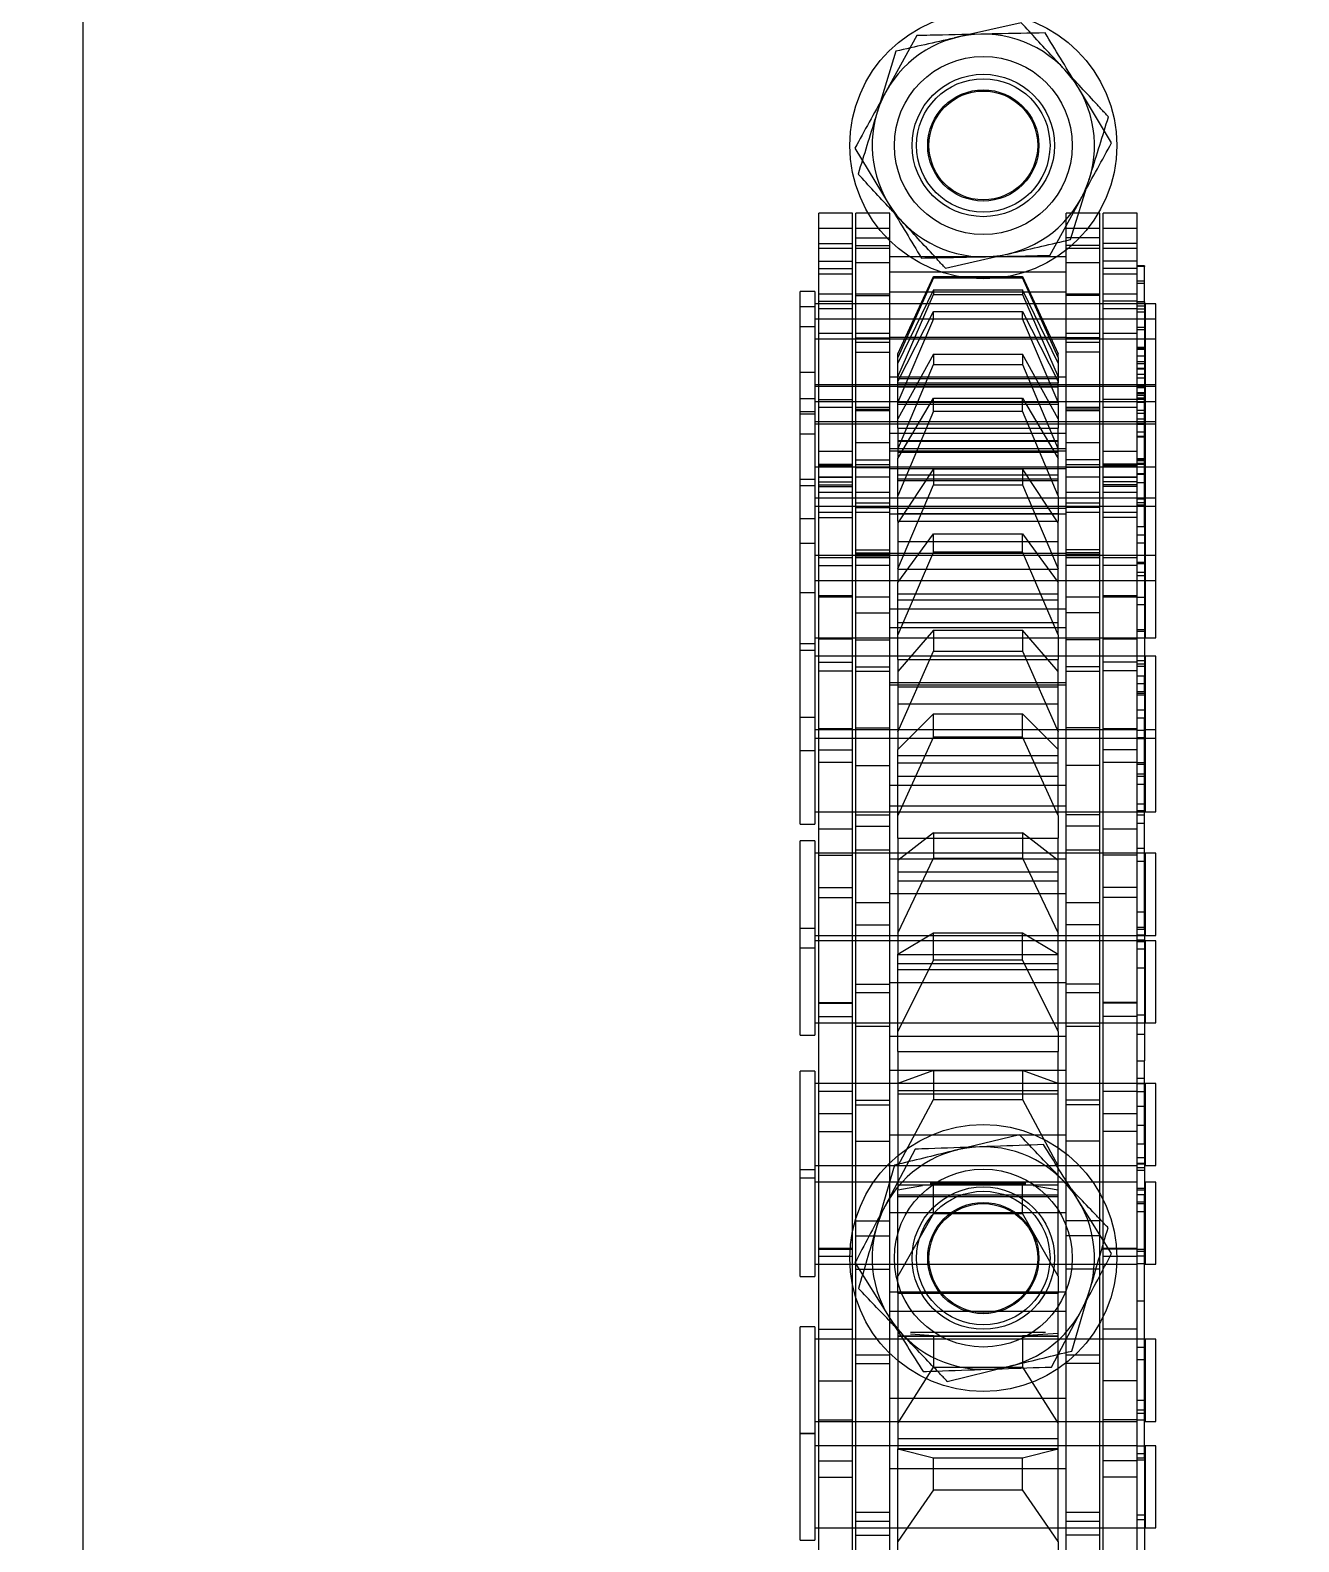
# Model space of a CAD drawing. Header units: metres. Extents: x 0 to 63075, y 0 to 44550.
# Drawn here: x 14106.9 to 14163.9, y 31268.5 to 31336.4 of the extents above; entities that cross this region are included whole.
import ezdxf

# ---------------------------------------------------------------- set-up
doc = ezdxf.new("R2010")
doc.units = ezdxf.units.M
doc.header["$LTSCALE"] = 75
doc.linetypes.add('HIDDEN2', pattern=[4.7625, 3.175, -1.5875])
for name, color, linetype in [('SDM', 7, 'Continuous'), ('SL1', 8, 'Continuous'), ('SL4', 4, 'Continuous'), ('ST1', 7, 'HIDDEN2')]:
    doc.layers.add(name, color=color, linetype=linetype)

# ---------------------------------------------------------------- blocks, each defined once
blk = doc.blocks.new('A$C52ce5e24')
at = {"layer": 'SL1'}
for radius, start, end in [(1221.5, 124.209852, 67.294357), (1158, 126.374154, 69.370009), (1150, 126.668292, 69.219881)]:
    blk.add_arc((6551.95, 10099.982), radius, start, end, dxfattribs=at)
blk = doc.blocks.new('A$Cb6dca9d5')
at = {"layer": 'SL4'}
for p, q in [((300.249, 4596.413), (298.858, 4593.884)), ((309.012, 4591.596), (307.517, 4594.065)), ((297.468, 4591.354), (298.963, 4588.885)), ((306.231, 4586.537), (307.622, 4589.066)), ((300.178, 4546.37), (298.824, 4543.82)), ((309.01, 4541.68), (307.479, 4544.127)), ((297.47, 4541.27), (299.001, 4538.823)), ((306.302, 4536.58), (307.656, 4539.13))]:
    blk.add_line(p, q, dxfattribs=at)
for centre, start, end in [((303.24, 4591.475), 91.20288, 151.20288), ((303.24, 4591.475), 31.20288, 91.20288), ((303.24, 4591.475), 331.20288, 31.20288), ((303.24, 4591.475), 151.20288, 211.20288), ((303.24, 4591.475), 211.20288, 271.20288), ((303.24, 4591.475), 271.20288, 331.20288), ((303.24, 4541.475), 92.03191, 152.03191), ((303.24, 4541.475), 32.03191, 92.03191), ((303.24, 4541.475), 152.03191, 212.03191), ((303.24, 4541.475), 332.03191, 32.03191), ((303.24, 4541.475), 272.03191, 332.03191), ((303.24, 4541.475), 212.03191, 272.03191)]:
    blk.add_arc(centre, 5, start, end, dxfattribs=at)
for points, knots in [([(303.135, 4596.474), (302.364, 4596.458), (301.387, 4596.437), (300.447, 4596.417), (300.249, 4596.413)], [0, 0, 0, 0, 0.788999, 1, 1, 1, 1]), ([(306.021, 4596.534), (305.29, 4596.519), (304.338, 4596.499), (303.361, 4596.479), (303.135, 4596.474)], [0, 0, 0, 0, 0.768151, 1, 1, 1, 1]), ([(307.517, 4594.065), (307.481, 4594.124), (306.976, 4594.958), (306.481, 4595.775), (306.021, 4596.534)], [0, 0, 0, 0, 0.070201, 1, 1, 1, 1]), ([(298.858, 4593.884), (298.825, 4593.824), (298.356, 4592.969), (297.896, 4592.132), (297.468, 4591.354)], [0, 0, 0, 0, 0.0702006, 1, 1, 1, 1]), ([(307.622, 4589.066), (307.655, 4589.126), (308.124, 4589.981), (308.584, 4590.818), (309.012, 4591.596)], [0, 0, 0, 0, 0.0702006, 1, 1, 1, 1]), ([(298.963, 4588.885), (298.999, 4588.826), (299.504, 4587.992), (299.999, 4587.175), (300.459, 4586.416)], [0, 0, 0, 0, 0.0702006, 1, 1, 1, 1]), ([(303.345, 4586.476), (303.571, 4586.481), (304.548, 4586.501), (305.5, 4586.521), (306.231, 4586.537)], [0, 0, 0, 0, 0.231849, 1, 1, 1, 1]), ([(300.459, 4586.416), (300.657, 4586.42), (301.597, 4586.439), (302.574, 4586.46), (303.345, 4586.476)], [0, 0, 0, 0, 0.2110008, 1, 1, 1, 1]), ([(303.063, 4546.472), (302.292, 4546.445), (301.315, 4546.41), (300.376, 4546.377), (300.178, 4546.37)], [0, 0, 0, 0, 0.788999, 1, 1, 1, 1]), ([(305.948, 4546.574), (305.217, 4546.548), (304.265, 4546.515), (303.289, 4546.48), (303.063, 4546.472)], [0, 0, 0, 0, 0.768151, 1, 1, 1, 1]), ([(307.479, 4544.127), (307.442, 4544.185), (306.925, 4545.011), (306.419, 4545.821), (305.948, 4546.574)], [0, 0, 0, 0, 0.070201, 1, 1, 1, 1]), ([(298.824, 4543.82), (298.792, 4543.759), (298.335, 4542.898), (297.887, 4542.055), (297.47, 4541.27)], [0, 0, 0, 0, 0.070201, 1, 1, 1, 1]), ([(307.656, 4539.13), (307.688, 4539.191), (308.145, 4540.052), (308.593, 4540.895), (309.01, 4541.68)], [0, 0, 0, 0, 0.070201, 1, 1, 1, 1]), ([(299.001, 4538.823), (299.038, 4538.765), (299.555, 4537.939), (300.061, 4537.129), (300.532, 4536.376)], [0, 0, 0, 0, 0.070201, 1, 1, 1, 1]), ([(300.532, 4536.376), (300.731, 4536.383), (301.67, 4536.416), (302.647, 4536.451), (303.417, 4536.478)], [0, 0, 0, 0, 0.211001, 1, 1, 1, 1]), ([(303.417, 4536.478), (303.644, 4536.486), (304.62, 4536.521), (305.571, 4536.555), (306.302, 4536.58)], [0, 0, 0, 0, 0.231849, 1, 1, 1, 1])]:
    blk.add_open_spline(points, degree=3, knots=knots, dxfattribs=at)
at = {"layer": 'ST1'}
for p, q in [((262.765, 4459.469), (262.765, 4669.713)), ((304.943, 4596.992), (302.128, 4596.35)), ((299.314, 4595.708), (298.462, 4592.95)), ((307.166, 4587.242), (308.018, 4590)), ((295.843, 4587.068), (295.843, 4588.428)), ((297.363, 4588.428), (295.843, 4588.428)), ((297.363, 4587.068), (297.363, 4588.428)), ((297.515, 4586.841), (297.515, 4588.428)), ((299.035, 4588.428), (297.515, 4588.428)), ((299.035, 4586.841), (299.035, 4588.428)), ((306.965, 4586.771), (306.965, 4588.428)), ((308.485, 4588.428), (306.965, 4588.428)), ((308.485, 4586.841), (308.485, 4588.428)), ((308.637, 4587.068), (308.637, 4588.428)), ((310.157, 4588.428), (308.637, 4588.428)), ((310.157, 4587.068), (310.157, 4588.428)), ((297.363, 4587.739), (295.843, 4587.739)), ((299.035, 4587.739), (297.515, 4587.739)), ((297.515, 4587.325), (299.035, 4587.325)), ((308.485, 4587.739), (306.965, 4587.739)), ((308.485, 4587.325), (306.965, 4587.325)), ((310.157, 4587.739), (308.637, 4587.739)), ((295.843, 4587.068), (297.363, 4587.068)), ((295.843, 4586.841), (295.843, 4587.068)), ((295.843, 4583.029), (295.843, 4586.841)), ((297.363, 4586.841), (295.843, 4586.841)), ((297.363, 4586.841), (297.363, 4587.068)), ((297.363, 4583.029), (297.363, 4586.841)), ((297.515, 4586.981), (299.035, 4586.981)), ((297.515, 4584.734), (297.515, 4586.841)), ((299.035, 4586.841), (297.515, 4586.841)), ((299.035, 4584.734), (299.035, 4586.841)), ((301.537, 4585.958), (304.352, 4586.6)), ((308.485, 4586.981), (306.965, 4586.981)), ((306.965, 4584.734), (306.965, 4586.841)), ((308.485, 4586.841), (306.965, 4586.841)), ((308.485, 4584.734), (308.485, 4586.841)), ((310.157, 4587.068), (308.637, 4587.068)), ((308.637, 4586.841), (308.637, 4587.068)), ((308.637, 4583.029), (308.637, 4586.841)), ((310.157, 4586.841), (308.637, 4586.841)), ((310.157, 4586.841), (310.157, 4587.068)), ((310.157, 4583.029), (310.157, 4586.841)), ((295.843, 4586.275), (297.363, 4586.275)), ((295.843, 4585.945), (297.363, 4585.945)), ((297.515, 4586.222), (299.035, 4586.222)), ((306.965, 4586.468), (299.035, 4586.468)), ((306.965, 4586.222), (308.485, 4586.222)), ((310.157, 4586.275), (308.637, 4586.275)), ((310.157, 4585.945), (308.637, 4585.945)), ((310.489, 4586.06), (310.157, 4586.06)), ((310.489, 4586.032), (310.157, 4586.032)), ((310.489, 4586.06), (310.489, 4586.032)), ((310.489, 4584.445), (310.489, 4586.032)), ((295.843, 4585.709), (297.363, 4585.709)), ((306.965, 4585.779), (299.035, 4585.779)), ((299.4, 4582.11), (301, 4585.581)), ((301, 4585.523), (299.4, 4581.941)), ((301, 4585.523), (301, 4585.581)), ((301, 4585.581), (305, 4585.581)), ((301, 4585.523), (305, 4585.523)), ((305, 4585.523), (305, 4585.581)), ((305, 4585.581), (306.6, 4582.11)), ((306.6, 4581.941), (305, 4585.523)), ((308.637, 4585.709), (310.157, 4585.709)), ((310.489, 4585.371), (310.157, 4585.371)), ((310.489, 4585.275), (310.157, 4585.275)), ((295, 4583.319), (295, 4584.906)), ((295.659, 4584.906), (295, 4584.906)), ((295.659, 4584.906), (295.659, 4583.319)), ((297.363, 4584.798), (295.843, 4584.798)), ((295.843, 4584.474), (297.363, 4584.474)), ((299.035, 4584.798), (297.515, 4584.798)), ((297.515, 4584.734), (299.035, 4584.734)), ((297.515, 4583.029), (297.515, 4584.734)), ((306.965, 4584.881), (299.035, 4584.881)), ((299.035, 4583.029), (299.035, 4584.734)), ((301, 4584.987), (299.4, 4581.69)), ((299.4, 4581.085), (301, 4584.777)), ((301, 4584.987), (305, 4584.987)), ((301, 4584.987), (301, 4584.777)), ((301, 4584.777), (305, 4584.777)), ((306.6, 4581.69), (305, 4584.987)), ((305, 4584.987), (305, 4584.777)), ((305, 4584.777), (306.6, 4581.085)), ((308.485, 4584.798), (306.965, 4584.798)), ((308.485, 4584.734), (306.965, 4584.734)), ((306.965, 4583.029), (306.965, 4584.734)), ((308.485, 4583.029), (308.485, 4584.734)), ((310.157, 4584.798), (308.637, 4584.798)), ((310.157, 4584.474), (308.637, 4584.474)), ((310.489, 4584.445), (310.157, 4584.445)), ((310.489, 4584.445), (310.489, 4580.661)), ((295.659, 4584.218), (295, 4584.218)), ((310.157, 4584.353), (295.659, 4584.353)), ((297.363, 4584.353), (295.843, 4584.353)), ((295.843, 4584.15), (297.363, 4584.15)), ((299.035, 4584.353), (297.515, 4584.353)), ((306.965, 4584.353), (299.035, 4584.353)), ((299.4, 4580.872), (301, 4584.011)), ((301, 4583.686), (301, 4584.011)), ((301, 4584.011), (305, 4584.011)), ((305, 4583.686), (305, 4584.011)), ((305, 4584.011), (306.6, 4580.872)), ((308.485, 4584.353), (306.965, 4584.353)), ((310.489, 4584.353), (308.637, 4584.353)), ((308.637, 4584.15), (310.157, 4584.15)), ((310.489, 4584.376), (310.157, 4584.376)), ((310.157, 4584.261), (310.489, 4584.261)), ((310.489, 4584.111), (310.157, 4584.111)), ((310.526, 4583.984), (310.157, 4583.984)), ((310.526, 4584.353), (310.526, 4582.766)), ((311, 4584.353), (310.526, 4584.353)), ((311, 4582.766), (311, 4584.353)), ((295, 4579.508), (295, 4583.319)), ((295.659, 4583.319), (295, 4583.319)), ((310.157, 4583.664), (295.659, 4583.664)), ((295.659, 4583.319), (295.659, 4579.508)), ((297.363, 4583.664), (295.843, 4583.664)), ((299.035, 4583.664), (297.515, 4583.664)), ((306.965, 4583.664), (299.035, 4583.664)), ((301, 4583.686), (299.4, 4579.934)), ((301, 4583.686), (305, 4583.686)), ((306.6, 4579.934), (305, 4583.686)), ((308.485, 4583.664), (306.965, 4583.664)), ((310.489, 4583.664), (308.637, 4583.664)), ((310.526, 4583.295), (310.157, 4583.295)), ((310.489, 4583.183), (310.157, 4583.183)), ((311, 4583.664), (310.526, 4583.664)), ((310.157, 4582.766), (295.659, 4582.766)), ((295.843, 4580.053), (295.843, 4583.029)), ((297.363, 4583.029), (295.843, 4583.029)), ((297.363, 4582.766), (295.843, 4582.766)), ((297.363, 4580.053), (297.363, 4583.029)), ((297.515, 4577.116), (297.515, 4583.029)), ((299.035, 4583.029), (297.515, 4583.029)), ((297.515, 4582.828), (299.035, 4582.828)), ((299.035, 4582.766), (297.515, 4582.766)), ((297.515, 4582.628), (299.035, 4582.628)), ((299.035, 4577.116), (299.035, 4583.029)), ((306.965, 4582.838), (299.035, 4582.838)), ((306.965, 4582.766), (299.035, 4582.766)), ((306.965, 4577.116), (306.965, 4583.029)), ((308.485, 4583.029), (306.965, 4583.029)), ((308.485, 4582.828), (306.965, 4582.828)), ((308.485, 4582.766), (306.965, 4582.766)), ((306.965, 4582.628), (308.485, 4582.628)), ((308.485, 4577.116), (308.485, 4583.029)), ((308.637, 4580.053), (308.637, 4583.029)), ((310.157, 4583.029), (308.637, 4583.029)), ((310.489, 4582.766), (308.637, 4582.766)), ((310.157, 4580.053), (310.157, 4583.029)), ((310.526, 4582.766), (310.526, 4580.69)), ((311, 4582.766), (310.526, 4582.766)), ((311, 4579.076), (311, 4582.766)), ((297.515, 4582.179), (299.035, 4582.179)), ((299.4, 4581.941), (299.4, 4582.11)), ((301, 4582.097), (299.4, 4579.19)), ((299.4, 4580.809), (299.4, 4581.941)), ((301, 4582.097), (305, 4582.097)), ((301, 4582.097), (301, 4581.625)), ((306.6, 4579.19), (305, 4582.097)), ((305, 4582.097), (305, 4581.625)), ((306.6, 4581.941), (306.6, 4582.11)), ((306.6, 4581.941), (306.6, 4580.809)), ((308.485, 4582.179), (306.965, 4582.179)), ((310.526, 4582.397), (310.157, 4582.397)), ((310.489, 4582.333), (310.157, 4582.333)), ((310.157, 4582.332), (310.489, 4582.332)), ((310.489, 4582.305), (310.157, 4582.305)), ((310.489, 4582.001), (310.157, 4582.001)), ((310.157, 4581.764), (310.489, 4581.764)), ((295.659, 4581.276), (295, 4581.276)), ((306.965, 4581.069), (299.035, 4581.069)), ((299.4, 4577.831), (301, 4581.625)), ((301, 4581.625), (305, 4581.625)), ((305, 4581.625), (306.6, 4577.831)), ((310.489, 4581.665), (310.157, 4581.665)), ((310.489, 4581.447), (310.157, 4581.447)), ((310.489, 4581.428), (310.157, 4581.428)), ((310.489, 4581.182), (310.157, 4581.182)), ((310.157, 4580.723), (295.659, 4580.723)), ((295.659, 4580.663), (310.157, 4580.663)), ((297.363, 4580.723), (295.843, 4580.723)), ((295.843, 4580.663), (297.363, 4580.663)), ((299.035, 4580.723), (297.515, 4580.723)), ((297.515, 4580.663), (299.035, 4580.663)), ((306.965, 4580.723), (299.035, 4580.723)), ((299.035, 4580.663), (306.965, 4580.663)), ((299.4, 4581.002), (306.6, 4581.002)), ((299.4, 4579.934), (299.4, 4580.872)), ((299.4, 4580.809), (306.6, 4580.809)), ((299.4, 4580.622), (306.6, 4580.622)), ((306.6, 4579.934), (306.6, 4580.872)), ((308.485, 4580.723), (306.965, 4580.723)), ((306.965, 4580.663), (308.485, 4580.663)), ((310.489, 4580.723), (308.637, 4580.723)), ((308.637, 4580.663), (310.489, 4580.663)), ((310.157, 4581.032), (310.526, 4581.032)), ((310.489, 4580.661), (310.157, 4580.661)), ((310.489, 4580.616), (310.157, 4580.616)), ((310.489, 4580.584), (310.157, 4580.584)), ((310.489, 4580.661), (310.489, 4580.253)), ((311, 4580.723), (310.526, 4580.723)), ((310.526, 4580.69), (310.526, 4579.076)), ((310.526, 4580.663), (311, 4580.663)), ((295, 4580.109), (295.659, 4580.109)), ((295.659, 4579.974), (310.157, 4579.974)), ((295.843, 4580.053), (297.363, 4580.053)), ((295.843, 4577.116), (295.843, 4580.053)), ((295.843, 4579.974), (297.363, 4579.974)), ((297.363, 4579.697), (295.843, 4579.697)), ((297.363, 4577.116), (297.363, 4580.053)), ((297.515, 4579.974), (299.035, 4579.974)), ((299.035, 4579.697), (297.515, 4579.697)), ((299.035, 4579.974), (306.965, 4579.974)), ((299.4, 4577.411), (301, 4580.117)), ((299.4, 4578.776), (299.4, 4579.934)), ((299.4, 4579.934), (306.6, 4579.934)), ((299.4, 4579.843), (306.6, 4579.843)), ((301, 4579.536), (301, 4580.117)), ((301, 4580.117), (305, 4580.117)), ((305, 4579.536), (305, 4580.117)), ((305, 4580.117), (306.6, 4577.411)), ((306.6, 4579.934), (306.6, 4578.776)), ((306.965, 4579.974), (308.485, 4579.974)), ((308.485, 4579.697), (306.965, 4579.697)), ((310.157, 4580.053), (308.637, 4580.053)), ((308.637, 4577.116), (308.637, 4580.053)), ((308.637, 4579.974), (310.489, 4579.974)), ((310.157, 4579.697), (308.637, 4579.697)), ((310.526, 4580.354), (310.157, 4580.354)), ((310.157, 4580.343), (310.526, 4580.343)), ((310.489, 4580.253), (310.157, 4580.253)), ((310.489, 4580.245), (310.157, 4580.245)), ((310.489, 4580.114), (310.157, 4580.114)), ((310.157, 4580.081), (310.489, 4580.081)), ((310.489, 4580.057), (310.157, 4580.057)), ((310.157, 4577.116), (310.157, 4580.053)), ((310.489, 4579.92), (310.157, 4579.92)), ((310.489, 4574.34), (310.489, 4580.253)), ((310.526, 4579.974), (311, 4579.974)), ((295, 4574.711), (295, 4579.508)), ((295.659, 4579.508), (295, 4579.508)), ((295, 4579.421), (295.659, 4579.421)), ((295.659, 4579.508), (295.659, 4574.711)), ((295.659, 4579.076), (310.157, 4579.076)), ((295.843, 4579.076), (297.363, 4579.076)), ((297.515, 4579.628), (299.035, 4579.628)), ((297.515, 4579.56), (299.035, 4579.56)), ((297.515, 4579.076), (299.035, 4579.076)), ((299.035, 4579.076), (306.965, 4579.076)), ((301, 4579.536), (299.4, 4575.736)), ((301, 4579.536), (305, 4579.536)), ((306.6, 4575.736), (305, 4579.536)), ((308.485, 4579.628), (306.965, 4579.628)), ((306.965, 4579.56), (308.485, 4579.56)), ((306.965, 4579.076), (308.485, 4579.076)), ((308.637, 4579.076), (310.489, 4579.076)), ((310.489, 4579.565), (310.157, 4579.565)), ((310.157, 4579.445), (310.526, 4579.445)), ((310.489, 4579.168), (310.157, 4579.168)), ((310.526, 4579.076), (310.526, 4578.954)), ((310.526, 4579.076), (311, 4579.076)), ((311, 4578.954), (311, 4579.076)), ((295, 4578.522), (295.659, 4578.522)), ((310.157, 4578.954), (295.659, 4578.954)), ((297.363, 4578.954), (295.843, 4578.954)), ((299.035, 4578.954), (297.515, 4578.954)), ((306.965, 4578.954), (299.035, 4578.954)), ((299.035, 4578.548), (306.965, 4578.548)), ((299.4, 4578.776), (306.6, 4578.776)), ((299.4, 4578.776), (299.4, 4577.411)), ((306.6, 4577.411), (306.6, 4578.776)), ((308.485, 4578.954), (306.965, 4578.954)), ((310.489, 4578.954), (308.637, 4578.954)), ((310.489, 4578.984), (310.157, 4578.984)), ((310.489, 4578.931), (310.157, 4578.931)), ((310.526, 4578.585), (310.157, 4578.585)), ((310.489, 4578.392), (310.157, 4578.392)), ((310.489, 4578.365), (310.157, 4578.365)), ((310.489, 4578.364), (310.157, 4578.364)), ((310.526, 4578.954), (310.526, 4576.25)), ((311, 4578.954), (310.526, 4578.954)), ((311, 4575.264), (311, 4578.954)), ((297.363, 4577.719), (295.843, 4577.719)), ((299.035, 4578.105), (297.515, 4578.105)), ((299.035, 4577.859), (306.965, 4577.859)), ((306.965, 4577.737), (299.035, 4577.737)), ((299.4, 4578.22), (306.6, 4578.22)), ((299.4, 4578.183), (306.6, 4578.183)), ((299.4, 4577.687), (306.6, 4577.687)), ((308.485, 4578.105), (306.965, 4578.105)), ((310.157, 4577.719), (308.637, 4577.719)), ((295.659, 4577.033), (310.157, 4577.033)), ((295.843, 4577.154), (297.363, 4577.154)), ((295.843, 4569.291), (295.843, 4577.116)), ((297.363, 4577.116), (295.843, 4577.116)), ((295.843, 4577.096), (297.363, 4577.096)), ((295.843, 4577.077), (297.363, 4577.077)), ((295.843, 4577.033), (297.363, 4577.033)), ((297.363, 4569.291), (297.363, 4577.116)), ((297.515, 4577.346), (299.035, 4577.346)), ((297.515, 4573.175), (297.515, 4577.116)), ((299.035, 4577.116), (297.515, 4577.116)), ((297.515, 4577.033), (299.035, 4577.033)), ((297.515, 4577.002), (299.035, 4577.002)), ((299.035, 4573.175), (299.035, 4577.116)), ((299.035, 4577.033), (306.965, 4577.033)), ((299.4, 4575.736), (299.4, 4577.411)), ((306.6, 4575.736), (306.6, 4577.411)), ((308.485, 4577.346), (306.965, 4577.346)), ((306.965, 4573.175), (306.965, 4577.116)), ((308.485, 4577.116), (306.965, 4577.116)), ((306.965, 4577.033), (308.485, 4577.033)), ((308.485, 4577.002), (306.965, 4577.002)), ((308.485, 4573.175), (308.485, 4577.116)), ((310.157, 4577.154), (308.637, 4577.154)), ((308.637, 4569.291), (308.637, 4577.116)), ((310.157, 4577.116), (308.637, 4577.116)), ((310.157, 4577.096), (308.637, 4577.096)), ((308.637, 4577.077), (310.157, 4577.077)), ((308.637, 4577.033), (310.489, 4577.033)), ((310.157, 4577.402), (310.526, 4577.402)), ((310.489, 4577.397), (310.157, 4577.397)), ((310.157, 4577.369), (310.489, 4577.369)), ((310.489, 4577.329), (310.157, 4577.329)), ((310.489, 4577.307), (310.157, 4577.307)), ((310.489, 4577.186), (310.157, 4577.186)), ((310.489, 4577.139), (310.157, 4577.139)), ((310.157, 4569.291), (310.157, 4577.116)), ((310.526, 4577.033), (311, 4577.033)), ((295, 4576.479), (295.659, 4576.479)), ((295.843, 4576.588), (297.363, 4576.588)), ((297.363, 4576.547), (295.843, 4576.547)), ((295.843, 4576.36), (297.363, 4576.36)), ((297.515, 4576.588), (299.035, 4576.588)), ((299.035, 4576.961), (306.965, 4576.961)), ((301, 4576.944), (299.4, 4574.521)), ((299.4, 4576.673), (306.6, 4576.673)), ((299.4, 4576.494), (306.6, 4576.494)), ((299.4, 4576.414), (306.6, 4576.414)), ((301, 4576.944), (305, 4576.944)), ((301, 4576.944), (301, 4576.226)), ((306.6, 4574.521), (305, 4576.944)), ((305, 4576.944), (305, 4576.226)), ((306.965, 4576.588), (308.485, 4576.588)), ((308.637, 4576.588), (310.157, 4576.588)), ((310.157, 4576.547), (308.637, 4576.547)), ((310.157, 4576.36), (308.637, 4576.36)), ((310.489, 4576.723), (310.157, 4576.723)), ((310.489, 4576.694), (310.157, 4576.694)), ((310.489, 4576.319), (310.157, 4576.319)), ((295.659, 4576.176), (295, 4576.176)), ((310.157, 4575.622), (295.659, 4575.622)), ((295.843, 4576.223), (297.363, 4576.223)), ((295.843, 4576.148), (297.363, 4576.148)), ((295.843, 4575.899), (297.363, 4575.899)), ((297.363, 4575.622), (295.843, 4575.622)), ((297.515, 4575.899), (299.035, 4575.899)), ((299.035, 4575.622), (297.515, 4575.622)), ((306.965, 4575.622), (299.035, 4575.622)), ((299.4, 4572.452), (301, 4576.226)), ((299.4, 4574.586), (299.4, 4575.736)), ((301, 4576.226), (305, 4576.226)), ((305, 4576.226), (306.6, 4572.452)), ((306.6, 4575.736), (306.6, 4574.586)), ((306.965, 4575.899), (308.485, 4575.899)), ((308.485, 4575.622), (306.965, 4575.622)), ((310.157, 4576.223), (308.637, 4576.223)), ((310.157, 4576.148), (308.637, 4576.148)), ((308.637, 4575.899), (310.157, 4575.899)), ((310.489, 4575.622), (308.637, 4575.622)), ((310.157, 4575.633), (310.526, 4575.633)), ((310.526, 4576.25), (310.526, 4575.264)), ((311, 4575.622), (310.526, 4575.622)), ((295.659, 4575.264), (310.157, 4575.264)), ((295.843, 4575.264), (297.363, 4575.264)), ((295.843, 4575.001), (297.363, 4575.001)), ((299.035, 4575.403), (297.515, 4575.403)), ((297.515, 4575.264), (299.035, 4575.264)), ((297.515, 4575.202), (299.035, 4575.202)), ((297.515, 4575.001), (299.035, 4575.001)), ((299.035, 4575.264), (306.965, 4575.264)), ((306.965, 4575.156), (299.035, 4575.156)), ((299.4, 4574.943), (306.6, 4574.943)), ((308.485, 4575.403), (306.965, 4575.403)), ((306.965, 4575.264), (308.485, 4575.264)), ((308.485, 4575.202), (306.965, 4575.202)), ((306.965, 4575.001), (308.485, 4575.001)), ((308.637, 4575.264), (310.489, 4575.264)), ((308.637, 4575.001), (310.157, 4575.001)), ((310.489, 4575.573), (310.157, 4575.573)), ((310.489, 4575.422), (310.157, 4575.422)), ((310.157, 4575.326), (310.489, 4575.326)), ((310.526, 4575.253), (310.157, 4575.253)), ((310.526, 4575.264), (310.526, 4573.041)), ((310.526, 4575.264), (311, 4575.264)), ((311, 4573.041), (311, 4575.264)), ((295, 4573.595), (295, 4574.711)), ((295, 4574.711), (295.659, 4574.711)), ((295.659, 4574.711), (295.659, 4573.595)), ((295.843, 4574.753), (297.363, 4574.753)), ((299.035, 4574.918), (306.965, 4574.918)), ((299.4, 4574.586), (306.6, 4574.586)), ((299.4, 4574.586), (299.4, 4571.838)), ((306.6, 4571.838), (306.6, 4574.586)), ((310.157, 4574.753), (308.637, 4574.753)), ((310.489, 4574.34), (310.157, 4574.34)), ((310.489, 4574.34), (310.489, 4567.644)), ((295, 4568.798), (295, 4573.595)), ((295.659, 4573.595), (295, 4573.595)), ((295.659, 4573.595), (295.659, 4568.798)), ((299.4, 4571.838), (301, 4574.025)), ((299.4, 4573.681), (306.6, 4573.681)), ((301, 4573.206), (301, 4574.025)), ((301, 4574.025), (305, 4574.025)), ((305, 4573.206), (305, 4574.025)), ((305, 4574.025), (306.6, 4571.838)), ((310.489, 4573.966), (310.157, 4573.966)), ((310.489, 4573.607), (310.157, 4573.607)), ((310.157, 4573.041), (295.659, 4573.041)), ((297.363, 4573.041), (295.843, 4573.041)), ((295.843, 4572.958), (297.363, 4572.958)), ((297.515, 4573.296), (299.035, 4573.296)), ((297.515, 4573.175), (299.035, 4573.175)), ((297.515, 4569.263), (297.515, 4573.175)), ((299.035, 4573.096), (297.515, 4573.096)), ((299.035, 4573.041), (297.515, 4573.041)), ((297.515, 4573.027), (299.035, 4573.027)), ((297.515, 4572.958), (299.035, 4572.958)), ((299.035, 4569.263), (299.035, 4573.175)), ((299.035, 4573.149), (306.965, 4573.149)), ((306.965, 4573.041), (299.035, 4573.041)), ((301, 4573.206), (299.4, 4569.479)), ((301, 4573.206), (305, 4573.206)), ((306.6, 4569.479), (305, 4573.206)), ((308.485, 4573.296), (306.965, 4573.296)), ((308.485, 4573.175), (306.965, 4573.175)), ((306.965, 4569.263), (306.965, 4573.175)), ((308.485, 4573.096), (306.965, 4573.096)), ((308.485, 4573.041), (306.965, 4573.041)), ((308.485, 4573.027), (306.965, 4573.027)), ((306.965, 4572.958), (308.485, 4572.958)), ((308.485, 4569.263), (308.485, 4573.175)), ((310.489, 4573.041), (308.637, 4573.041)), ((308.637, 4572.958), (310.157, 4572.958)), ((310.526, 4573.041), (310.526, 4570.337)), ((311, 4573.041), (310.526, 4573.041)), ((311, 4569.351), (311, 4573.041)), ((295.843, 4572.6), (297.363, 4572.6)), ((299.035, 4572.602), (297.515, 4572.602)), ((299.4, 4572.436), (306.6, 4572.436)), ((308.485, 4572.602), (306.965, 4572.602)), ((310.157, 4572.6), (308.637, 4572.6)), ((310.489, 4572.733), (310.157, 4572.733)), ((310.526, 4572.672), (310.157, 4572.672)), ((310.157, 4572.301), (310.526, 4572.301)), ((295.659, 4571.932), (310.157, 4571.932)), ((295.843, 4571.932), (297.363, 4571.932)), ((297.515, 4571.932), (299.035, 4571.932)), ((299.035, 4571.932), (306.965, 4571.932)), ((299.4, 4569.479), (299.4, 4571.838)), ((306.6, 4569.479), (306.6, 4571.838)), ((306.965, 4571.932), (308.485, 4571.932)), ((308.637, 4571.932), (310.489, 4571.932)), ((310.489, 4572.139), (310.157, 4572.139)), ((310.526, 4571.932), (311, 4571.932)), ((295, 4571.379), (295.659, 4571.379)), ((297.363, 4571.229), (295.843, 4571.229)), ((295.843, 4571.209), (297.363, 4571.209)), ((295.843, 4571.189), (297.363, 4571.189)), ((297.515, 4571.189), (299.035, 4571.189)), ((299.4, 4571.325), (306.6, 4571.325)), ((299.4, 4571.063), (306.6, 4571.063)), ((306.965, 4571.189), (308.485, 4571.189)), ((310.157, 4571.229), (308.637, 4571.229)), ((310.157, 4571.209), (308.637, 4571.209)), ((308.637, 4571.189), (310.157, 4571.189)), ((310.489, 4571.167), (310.157, 4571.167)), ((297.515, 4570.477), (299.035, 4570.477)), ((306.965, 4570.642), (299.035, 4570.642)), ((308.485, 4570.477), (306.965, 4570.477)), ((310.489, 4570.831), (310.157, 4570.831)), ((310.526, 4570.337), (310.526, 4569.351)), ((299.035, 4569.817), (306.965, 4569.817)), ((299.4, 4570.037), (306.6, 4570.037)), ((301, 4569.694), (299.4, 4567.833)), ((301, 4569.694), (305, 4569.694)), ((301, 4569.694), (301, 4568.753)), ((306.6, 4567.833), (305, 4569.694)), ((305, 4569.694), (305, 4568.753)), ((310.157, 4569.72), (310.526, 4569.72)), ((310.489, 4569.628), (310.157, 4569.628)), ((295.659, 4569.081), (295, 4569.081)), ((295.659, 4569.351), (310.157, 4569.351)), ((295.843, 4569.351), (297.363, 4569.351)), ((295.843, 4564.322), (295.843, 4569.291)), ((297.363, 4569.291), (295.843, 4569.291)), ((297.363, 4564.322), (297.363, 4569.291)), ((297.515, 4569.351), (299.035, 4569.351)), ((297.515, 4569.263), (299.035, 4569.263)), ((297.515, 4559.806), (297.515, 4569.263)), ((299.035, 4569.351), (306.965, 4569.351)), ((299.035, 4559.806), (299.035, 4569.263)), ((299.4, 4568.376), (299.4, 4569.479)), ((306.6, 4569.479), (306.6, 4568.376)), ((306.965, 4569.351), (308.485, 4569.351)), ((308.485, 4569.263), (306.965, 4569.263)), ((306.965, 4559.806), (306.965, 4569.263)), ((308.485, 4559.806), (308.485, 4569.263)), ((308.637, 4569.351), (310.489, 4569.351)), ((308.637, 4564.322), (308.637, 4569.291)), ((310.157, 4569.291), (308.637, 4569.291)), ((310.157, 4564.322), (310.157, 4569.291)), ((310.526, 4569.351), (311, 4569.351)), ((295, 4565.77), (295, 4568.798)), ((295, 4568.798), (295.659, 4568.798)), ((295.659, 4568.798), (295.659, 4565.77)), ((310.157, 4568.527), (295.659, 4568.527)), ((297.363, 4568.527), (295.843, 4568.527)), ((295.843, 4568.253), (297.363, 4568.253)), ((299.035, 4568.527), (297.515, 4568.527)), ((306.965, 4568.527), (299.035, 4568.527)), ((299.4, 4565.12), (301, 4568.753)), ((299.4, 4568.376), (306.6, 4568.376)), ((299.4, 4568.376), (299.4, 4564.333)), ((301, 4568.753), (305, 4568.753)), ((305, 4568.753), (306.6, 4565.12)), ((306.6, 4564.333), (306.6, 4568.376)), ((308.485, 4568.527), (306.965, 4568.527)), ((310.489, 4568.527), (308.637, 4568.527)), ((310.157, 4568.253), (308.637, 4568.253)), ((310.489, 4568.321), (310.157, 4568.321)), ((310.526, 4568.158), (310.157, 4568.158)), ((310.526, 4568.527), (310.526, 4567.713)), ((311, 4568.527), (310.526, 4568.527)), ((311, 4565.216), (311, 4568.527)), ((295.843, 4567.86), (297.363, 4567.86)), ((297.515, 4568.046), (299.035, 4568.046)), ((297.515, 4567.857), (299.035, 4567.857)), ((308.485, 4568.046), (306.965, 4568.046)), ((306.965, 4567.857), (308.485, 4567.857)), ((310.157, 4567.86), (308.637, 4567.86)), ((310.489, 4568.053), (310.157, 4568.053)), ((310.157, 4567.644), (310.489, 4567.644)), ((310.489, 4566.923), (310.489, 4567.644)), ((310.526, 4567.713), (310.526, 4565.216)), ((306.965, 4567.331), (299.035, 4567.331)), ((299.035, 4567.236), (306.965, 4567.236)), ((299.4, 4567.149), (306.6, 4567.149)), ((310.489, 4567.288), (310.157, 4567.288)), ((310.489, 4566.923), (310.157, 4566.923)), ((310.489, 4566.853), (310.157, 4566.853)), ((310.489, 4566.923), (310.489, 4565.733)), ((299.4, 4566.378), (306.6, 4566.378)), ((310.489, 4566.766), (310.157, 4566.766)), ((310.489, 4566.102), (310.157, 4566.102)), ((295, 4560.973), (295, 4565.77)), ((295.659, 4565.77), (295, 4565.77)), ((295.659, 4565.77), (295.659, 4560.973)), ((299.4, 4564.333), (301, 4565.929)), ((301, 4564.899), (301, 4565.929)), ((301, 4565.929), (305, 4565.929)), ((305, 4564.899), (305, 4565.929)), ((305, 4565.929), (306.6, 4564.333)), ((310.489, 4565.733), (310.157, 4565.733)), ((310.489, 4556.248), (310.489, 4565.733)), ((310.157, 4565.216), (295.659, 4565.216)), ((295.659, 4564.837), (310.157, 4564.837)), ((295.843, 4565.276), (297.363, 4565.276)), ((297.363, 4565.216), (295.843, 4565.216)), ((295.843, 4564.837), (297.363, 4564.837)), ((297.515, 4565.304), (299.035, 4565.304)), ((299.035, 4565.216), (297.515, 4565.216)), ((297.515, 4564.837), (299.035, 4564.837)), ((306.965, 4565.216), (299.035, 4565.216)), ((299.035, 4564.837), (306.965, 4564.837)), ((301, 4564.899), (299.4, 4561.366)), ((301, 4564.899), (305, 4564.899)), ((306.6, 4561.366), (305, 4564.899)), ((308.485, 4565.304), (306.965, 4565.304)), ((308.485, 4565.216), (306.965, 4565.216)), ((306.965, 4564.837), (308.485, 4564.837)), ((308.637, 4565.276), (310.157, 4565.276)), ((310.157, 4565.216), (308.637, 4565.216)), ((308.637, 4564.837), (310.489, 4564.837)), ((310.157, 4565.206), (310.526, 4565.206)), ((310.489, 4565.179), (310.157, 4565.179)), ((310.526, 4564.847), (310.157, 4564.847)), ((310.489, 4564.84), (310.157, 4564.84)), ((310.489, 4564.803), (310.157, 4564.803)), ((310.526, 4565.216), (310.526, 4561.993)), ((311, 4565.216), (310.526, 4565.216)), ((310.526, 4564.837), (311, 4564.837)), ((311, 4561.526), (311, 4565.216)), ((295, 4564.284), (295.659, 4564.284)), ((295.843, 4564.322), (297.363, 4564.322)), ((295.843, 4559.579), (295.843, 4564.322)), ((295.843, 4564.312), (297.363, 4564.312)), ((297.363, 4559.579), (297.363, 4564.322)), ((299.4, 4561.366), (299.4, 4564.333)), ((306.6, 4561.366), (306.6, 4564.333)), ((310.157, 4564.322), (308.637, 4564.322)), ((308.637, 4559.579), (308.637, 4564.322)), ((310.157, 4564.312), (308.637, 4564.312)), ((310.157, 4559.579), (310.157, 4564.322)), ((297.363, 4563.74), (295.843, 4563.74)), ((297.515, 4563.615), (299.035, 4563.615)), ((299.4, 4564.06), (306.6, 4564.06)), ((299.4, 4563.725), (306.6, 4563.725)), ((308.485, 4563.615), (306.965, 4563.615)), ((310.157, 4563.74), (308.637, 4563.74)), ((310.489, 4563.736), (310.157, 4563.736)), ((310.489, 4563.653), (310.157, 4563.653)), ((299.035, 4562.722), (306.965, 4562.722)), ((299.4, 4563.129), (306.6, 4563.129)), ((310.489, 4563.216), (310.157, 4563.216)), ((310.157, 4563.13), (310.489, 4563.13)), ((310.489, 4562.75), (310.157, 4562.75)), ((295.659, 4561.526), (310.157, 4561.526)), ((295.843, 4561.526), (297.363, 4561.526)), ((297.515, 4561.526), (299.035, 4561.526)), ((297.515, 4561.392), (299.035, 4561.392)), ((306.965, 4561.78), (299.035, 4561.78)), ((299.035, 4561.526), (306.965, 4561.526)), ((299.4, 4560.345), (299.4, 4561.366)), ((306.6, 4561.366), (306.6, 4560.345)), ((306.965, 4561.526), (308.485, 4561.526)), ((308.485, 4561.392), (306.965, 4561.392)), ((308.637, 4561.526), (310.489, 4561.526)), ((310.157, 4561.895), (310.526, 4561.895)), ((310.489, 4561.573), (310.157, 4561.573)), ((310.489, 4561.372), (310.157, 4561.372)), ((310.526, 4561.993), (310.526, 4561.526)), ((310.526, 4561.526), (311, 4561.526)), ((295, 4560.973), (295.659, 4560.973)), ((295.843, 4560.762), (297.363, 4560.762)), ((297.515, 4560.888), (299.035, 4560.888)), ((308.485, 4560.888), (306.965, 4560.888)), ((308.637, 4560.762), (310.157, 4560.762)), ((310.489, 4561.009), (310.157, 4561.009)), ((295, 4556.284), (295, 4560.219)), ((295.659, 4560.219), (295, 4560.219)), ((295.659, 4560.219), (295.659, 4556.284)), ((301, 4560.582), (299.4, 4559.342)), ((299.4, 4560.345), (306.6, 4560.345)), ((299.4, 4560.345), (299.4, 4555.137)), ((301, 4560.582), (305, 4560.582)), ((301, 4560.582), (301, 4559.446)), ((306.6, 4559.342), (305, 4560.582)), ((305, 4560.582), (305, 4559.446)), ((306.6, 4555.137), (306.6, 4560.345)), ((310.157, 4559.665), (295.659, 4559.665)), ((297.363, 4559.665), (295.843, 4559.665)), ((295.843, 4559.579), (297.363, 4559.579)), ((295.843, 4548.965), (295.843, 4559.579)), ((297.363, 4548.965), (297.363, 4559.579)), ((297.515, 4553.778), (297.515, 4559.806)), ((299.035, 4559.806), (297.515, 4559.806)), ((299.035, 4559.665), (297.515, 4559.665)), ((299.035, 4553.778), (299.035, 4559.806)), ((306.965, 4559.665), (299.035, 4559.665)), ((299.035, 4559.411), (306.965, 4559.411)), ((299.4, 4556.072), (301, 4559.446)), ((301, 4559.446), (305, 4559.446)), ((305, 4559.446), (306.6, 4556.072)), ((306.965, 4553.778), (306.965, 4559.806)), ((308.485, 4559.806), (306.965, 4559.806)), ((308.485, 4559.665), (306.965, 4559.665)), ((308.485, 4553.778), (308.485, 4559.806)), ((310.489, 4559.665), (308.637, 4559.665)), ((310.157, 4559.579), (308.637, 4559.579)), ((308.637, 4548.965), (308.637, 4559.579)), ((310.489, 4559.881), (310.157, 4559.881)), ((310.157, 4548.965), (310.157, 4559.579)), ((310.526, 4559.665), (310.526, 4559.323)), ((311, 4559.665), (310.526, 4559.665)), ((310.526, 4559.323), (310.526, 4555.975)), ((311, 4555.975), (311, 4559.665)), ((299.4, 4558.836), (306.6, 4558.836)), ((310.526, 4559.296), (310.157, 4559.296)), ((295.843, 4558.134), (297.363, 4558.134)), ((299.4, 4558.435), (306.6, 4558.435)), ((310.157, 4558.134), (308.637, 4558.134)), ((295.843, 4557.677), (297.363, 4557.677)), ((297.515, 4557.451), (299.035, 4557.451)), ((306.965, 4557.846), (299.035, 4557.846)), ((306.965, 4557.451), (308.485, 4557.451)), ((310.157, 4557.677), (308.637, 4557.677)), ((310.489, 4557.015), (310.157, 4557.015)), ((295, 4551.487), (295, 4556.284)), ((295.659, 4556.284), (295, 4556.284)), ((295.659, 4556.284), (295.659, 4551.487)), ((295.659, 4555.975), (310.157, 4555.975)), ((295.843, 4555.975), (297.363, 4555.975)), ((297.515, 4556.457), (299.035, 4556.457)), ((297.515, 4555.975), (299.035, 4555.975)), ((299.035, 4555.975), (306.965, 4555.975)), ((299.4, 4555.137), (301, 4556.092)), ((301, 4554.883), (301, 4556.092)), ((301, 4556.092), (305, 4556.092)), ((305, 4554.883), (305, 4556.092)), ((305, 4556.092), (306.6, 4555.137)), ((308.485, 4556.457), (306.965, 4556.457)), ((306.965, 4555.975), (308.485, 4555.975)), ((308.637, 4555.975), (310.489, 4555.975)), ((310.157, 4556.344), (310.526, 4556.344)), ((310.489, 4556.248), (310.157, 4556.248)), ((310.489, 4555.988), (310.157, 4555.988)), ((310.489, 4556.248), (310.489, 4550.334)), ((310.526, 4555.975), (311, 4555.975)), ((295, 4555.422), (295.659, 4555.422)), ((310.157, 4555.731), (295.659, 4555.731)), ((297.363, 4555.731), (295.843, 4555.731)), ((299.035, 4555.731), (297.515, 4555.731)), ((306.965, 4555.731), (299.035, 4555.731)), ((308.485, 4555.731), (306.965, 4555.731)), ((310.489, 4555.731), (308.637, 4555.731)), ((310.489, 4555.76), (310.157, 4555.76)), ((310.489, 4555.683), (310.157, 4555.683)), ((310.526, 4555.362), (310.157, 4555.362)), ((310.526, 4555.731), (310.526, 4552.508)), ((311, 4555.731), (310.526, 4555.731)), ((311, 4552.041), (311, 4555.731)), ((299.4, 4551.656), (299.4, 4555.137)), ((299.4, 4555.113), (306.6, 4555.113)), ((301, 4554.883), (299.4, 4551.656)), ((299.4, 4554.715), (306.6, 4554.715)), ((301, 4554.883), (305, 4554.883)), ((306.6, 4551.656), (305, 4554.883)), ((306.6, 4551.656), (306.6, 4555.137)), ((299.4, 4554.439), (306.6, 4554.439)), ((310.489, 4554.506), (310.157, 4554.506)), ((297.515, 4553.778), (299.035, 4553.778)), ((297.515, 4548.358), (297.515, 4553.778)), ((299.035, 4553.397), (297.515, 4553.397)), ((299.035, 4553.86), (306.965, 4553.86)), ((299.035, 4548.358), (299.035, 4553.778)), ((308.485, 4553.778), (306.965, 4553.778)), ((306.965, 4548.358), (306.965, 4553.778)), ((308.485, 4553.397), (306.965, 4553.397)), ((308.485, 4548.358), (308.485, 4553.778)), ((295.843, 4552.962), (297.363, 4552.962)), ((295.843, 4552.934), (297.363, 4552.934)), ((310.157, 4552.962), (308.637, 4552.962)), ((310.157, 4552.934), (308.637, 4552.934)), ((295.659, 4552.041), (310.157, 4552.041)), ((295.843, 4552.335), (297.363, 4552.335)), ((295.843, 4552.041), (297.363, 4552.041)), ((297.515, 4552.041), (299.035, 4552.041)), ((297.515, 4551.9), (299.035, 4551.9)), ((299.035, 4552.041), (306.965, 4552.041)), ((306.965, 4552.041), (308.485, 4552.041)), ((306.965, 4551.9), (308.485, 4551.9)), ((310.157, 4552.335), (308.637, 4552.335)), ((308.637, 4552.041), (310.489, 4552.041)), ((310.157, 4552.41), (310.526, 4552.41)), ((310.526, 4552.508), (310.526, 4552.041)), ((310.526, 4552.041), (311, 4552.041)), ((295, 4551.487), (295.659, 4551.487)), ((306.965, 4551.437), (299.035, 4551.437)), ((299.4, 4550.751), (299.4, 4551.656)), ((306.6, 4551.656), (306.6, 4550.751)), ((310.489, 4551.524), (310.157, 4551.524)), ((299.4, 4550.751), (306.6, 4550.751)), ((299.4, 4550.751), (299.4, 4544.545)), ((306.6, 4544.545), (306.6, 4550.751)), ((295, 4545.443), (295, 4549.875)), ((295.659, 4549.875), (295, 4549.875)), ((295.659, 4549.875), (295.659, 4545.443)), ((299.035, 4549.926), (306.965, 4549.926)), ((301, 4549.898), (299.4, 4549.32)), ((301, 4549.898), (305, 4549.898)), ((301, 4549.898), (301, 4548.606)), ((306.6, 4549.32), (305, 4549.898)), ((305, 4549.898), (305, 4548.606)), ((310.157, 4550.334), (310.489, 4550.334)), ((310.489, 4546.59), (310.489, 4550.334)), ((310.157, 4549.322), (295.659, 4549.322)), ((297.363, 4549.322), (295.843, 4549.322)), ((299.035, 4549.322), (297.515, 4549.322)), ((306.965, 4549.322), (299.035, 4549.322)), ((308.485, 4549.322), (306.965, 4549.322)), ((310.489, 4549.322), (308.637, 4549.322)), ((310.489, 4549.538), (310.157, 4549.538)), ((310.489, 4549.309), (310.157, 4549.309)), ((310.526, 4549.322), (310.526, 4548.979)), ((311, 4549.322), (310.526, 4549.322)), ((311, 4545.632), (311, 4549.322)), ((295.843, 4541.882), (295.843, 4548.965)), ((297.363, 4548.965), (295.843, 4548.965)), ((297.363, 4541.882), (297.363, 4548.965)), ((297.515, 4548.573), (299.035, 4548.573)), ((299.4, 4549.009), (306.6, 4549.009)), ((299.4, 4548.861), (306.6, 4548.861)), ((299.4, 4545.598), (301, 4548.606)), ((301, 4548.606), (305, 4548.606)), ((305, 4548.606), (306.6, 4545.598)), ((308.485, 4548.573), (306.965, 4548.573)), ((308.637, 4541.882), (308.637, 4548.965)), ((310.157, 4548.965), (308.637, 4548.965)), ((310.157, 4541.882), (310.157, 4548.965)), ((310.526, 4548.953), (310.157, 4548.953)), ((310.526, 4548.979), (310.526, 4545.632)), ((295.843, 4547.966), (297.363, 4547.966)), ((297.515, 4537.125), (297.515, 4548.358)), ((297.515, 4548.358), (299.035, 4548.358)), ((299.035, 4537.125), (299.035, 4548.358)), ((308.485, 4548.358), (306.965, 4548.358)), ((306.965, 4537.125), (306.965, 4548.358)), ((308.485, 4537.125), (308.485, 4548.358)), ((308.637, 4547.966), (310.157, 4547.966)), ((310.489, 4548.282), (310.157, 4548.282)), ((295.843, 4547.164), (297.363, 4547.164)), ((310.157, 4547.164), (308.637, 4547.164)), ((310.489, 4547.431), (310.157, 4547.431)), ((297.515, 4546.729), (299.035, 4546.729)), ((306.965, 4547.005), (299.035, 4547.005)), ((304.863, 4547.016), (302.058, 4546.333)), ((308.485, 4546.729), (306.965, 4546.729)), ((310.489, 4546.59), (310.157, 4546.59)), ((310.489, 4546.59), (310.489, 4544.324)), ((310.157, 4546.001), (310.526, 4546.001)), ((295, 4540.646), (295, 4545.443)), ((295.659, 4545.443), (295, 4545.443)), ((295, 4545.078), (295.659, 4545.078)), ((295.659, 4545.632), (310.157, 4545.632)), ((295.659, 4545.443), (295.659, 4540.646)), ((295.843, 4545.632), (297.363, 4545.632)), ((297.515, 4545.632), (299.035, 4545.632)), ((299.253, 4545.651), (298.442, 4542.88)), ((299.035, 4545.632), (306.965, 4545.632)), ((306.965, 4545.632), (308.485, 4545.632)), ((308.637, 4545.632), (310.157, 4545.632)), ((310.489, 4545.719), (310.157, 4545.719)), ((310.489, 4545.702), (310.157, 4545.702)), ((310.489, 4545.527), (310.157, 4545.527)), ((310.489, 4545.416), (310.157, 4545.416)), ((310.526, 4545.632), (311, 4545.632)), ((310.157, 4544.89), (295.659, 4544.89)), ((297.363, 4544.89), (295.843, 4544.89)), ((299.035, 4544.89), (297.515, 4544.89)), ((306.965, 4544.89), (299.035, 4544.89)), ((299.4, 4544.771), (306.6, 4544.771)), ((299.4, 4544.545), (300.51, 4544.741)), ((299.4, 4540.663), (299.4, 4544.545)), ((305.146, 4544.83), (300.854, 4544.83)), ((300.854, 4544.802), (301, 4544.827)), ((301, 4543.48), (301, 4544.827)), ((301, 4544.827), (305, 4544.827)), ((305, 4543.48), (305, 4544.827)), ((305, 4544.827), (305.146, 4544.802)), ((305.49, 4544.741), (306.6, 4544.545)), ((306.6, 4540.663), (306.6, 4544.545)), ((308.485, 4544.89), (306.965, 4544.89)), ((310.157, 4544.89), (308.637, 4544.89)), ((310.489, 4544.609), (310.157, 4544.609)), ((310.526, 4544.521), (310.157, 4544.521)), ((310.526, 4544.89), (310.526, 4541.324)), ((311, 4544.89), (310.526, 4544.89)), ((311, 4541.2), (311, 4544.89)), ((299.4, 4544.322), (306.6, 4544.322)), ((299.4, 4544.247), (306.6, 4544.247)), ((310.489, 4544.324), (310.157, 4544.324)), ((310.489, 4543.989), (310.157, 4543.989)), ((310.157, 4543.925), (310.489, 4543.925)), ((310.489, 4532.476), (310.489, 4544.324)), ((297.515, 4543.152), (299.035, 4543.152)), ((299.035, 4543.517), (306.965, 4543.517)), ((301, 4543.48), (299.4, 4540.663)), ((301, 4543.48), (305, 4543.48)), ((306.6, 4540.663), (305, 4543.48)), ((308.485, 4543.152), (306.965, 4543.152)), ((310.489, 4543.546), (310.157, 4543.546)), ((297.515, 4542.478), (299.035, 4542.478)), ((308.485, 4542.478), (306.965, 4542.478)), ((297.363, 4541.903), (295.843, 4541.903)), ((295.843, 4541.882), (297.363, 4541.882)), ((295.843, 4535.958), (295.843, 4541.882)), ((297.363, 4535.958), (297.363, 4541.882)), ((310.157, 4541.903), (308.637, 4541.903)), ((310.157, 4541.882), (308.637, 4541.882)), ((308.637, 4535.958), (308.637, 4541.882)), ((310.157, 4535.958), (310.157, 4541.882)), ((310.489, 4541.853), (310.157, 4541.853)), ((310.489, 4541.766), (310.157, 4541.766)), ((295.659, 4541.2), (310.157, 4541.2)), ((295.843, 4541.557), (297.363, 4541.557)), ((295.843, 4541.2), (297.363, 4541.2)), ((297.515, 4541.2), (299.035, 4541.2)), ((297.515, 4540.983), (299.035, 4540.983)), ((299.035, 4541.2), (306.965, 4541.2)), ((306.965, 4541.2), (308.485, 4541.2)), ((308.485, 4540.983), (306.965, 4540.983)), ((308.637, 4541.557), (310.157, 4541.557)), ((308.637, 4541.2), (310.157, 4541.2)), ((310.157, 4541.569), (310.526, 4541.569)), ((310.489, 4541.216), (310.157, 4541.216)), ((310.526, 4541.324), (310.526, 4541.2)), ((310.526, 4541.2), (311, 4541.2)), ((295, 4540.646), (295.659, 4540.646)), ((299.4, 4539.902), (299.4, 4540.663)), ((306.6, 4540.663), (306.6, 4539.902)), ((306.965, 4539.943), (299.035, 4539.943)), ((299.4, 4539.902), (306.6, 4539.902)), ((299.4, 4539.902), (299.4, 4532.9)), ((306.6, 4532.9), (306.6, 4539.902)), ((307.227, 4537.299), (308.038, 4540.07)), ((299.035, 4539.085), (306.965, 4539.085)), ((310.489, 4539.535), (310.157, 4539.535)), ((295, 4533.595), (295, 4538.382)), ((295.659, 4538.382), (295, 4538.382)), ((295.659, 4538.382), (295.659, 4533.595)), ((295.843, 4538.283), (297.363, 4538.283)), ((310.157, 4538.283), (308.637, 4538.283)), ((310.157, 4537.828), (295.659, 4537.828)), ((297.363, 4537.828), (295.843, 4537.828)), ((299.035, 4537.828), (297.515, 4537.828)), ((306.965, 4537.828), (299.035, 4537.828)), ((299.4, 4537.982), (306.6, 4537.982)), ((299.4, 4537.965), (306.6, 4537.965)), ((306.036, 4538.132), (299.964, 4538.132)), ((301, 4537.987), (299.964, 4538.053)), ((301, 4537.987), (305, 4537.987)), ((301, 4537.987), (301, 4536.58)), ((306.6, 4538.089), (305, 4537.987)), ((305, 4537.987), (305, 4536.58)), ((308.485, 4537.828), (306.965, 4537.828)), ((310.489, 4537.828), (308.637, 4537.828)), ((310.526, 4537.828), (310.526, 4534.138)), ((311, 4537.828), (310.526, 4537.828)), ((311, 4534.138), (311, 4537.828)), ((297.515, 4537.125), (299.035, 4537.125)), ((297.515, 4529.016), (297.515, 4537.117)), ((299.035, 4537.117), (297.515, 4537.117)), ((299.035, 4529.016), (299.035, 4537.117)), ((306.965, 4537.125), (308.485, 4537.125)), ((306.965, 4529.016), (306.965, 4537.117)), ((308.485, 4537.117), (306.965, 4537.117)), ((308.485, 4529.016), (308.485, 4537.117)), ((310.526, 4537.459), (310.157, 4537.459)), ((310.489, 4536.896), (310.157, 4536.896)), ((297.515, 4536.731), (299.035, 4536.731)), ((299.4, 4534.035), (301, 4536.58)), ((301, 4536.58), (305, 4536.58)), ((301.617, 4535.934), (304.422, 4536.617)), ((305, 4536.58), (306.6, 4534.035)), ((308.485, 4536.731), (306.965, 4536.731)), ((295.843, 4535.958), (297.363, 4535.958)), ((295.843, 4525.277), (295.843, 4535.958)), ((297.363, 4525.277), (297.363, 4535.958)), ((310.157, 4535.958), (308.637, 4535.958)), ((308.637, 4525.277), (308.637, 4535.958)), ((310.157, 4525.277), (310.157, 4535.958)), ((306.965, 4535.157), (299.035, 4535.157)), ((310.489, 4535.07), (310.157, 4535.07)), ((295.843, 4534.199), (297.363, 4534.199)), ((310.157, 4534.199), (308.637, 4534.199)), ((310.489, 4534.646), (310.157, 4534.646)), ((310.157, 4534.507), (310.526, 4534.507)), ((310.489, 4534.191), (310.157, 4534.191)), ((295, 4528.798), (295, 4533.595)), ((295.659, 4533.595), (295, 4533.595)), ((295, 4533.585), (295.659, 4533.585)), ((295.659, 4534.138), (310.157, 4534.138)), ((295.659, 4533.595), (295.659, 4528.798)), ((295.843, 4534.138), (297.363, 4534.138)), ((297.515, 4534.138), (299.035, 4534.138)), ((299.035, 4534.138), (306.965, 4534.138)), ((306.965, 4534.138), (308.485, 4534.138)), ((308.637, 4534.138), (310.157, 4534.138)), ((310.526, 4534.138), (311, 4534.138)), ((310.157, 4533.042), (295.659, 4533.042)), ((297.363, 4533.042), (295.843, 4533.042)), ((299.035, 4533.042), (297.515, 4533.042)), ((306.965, 4533.042), (299.035, 4533.042)), ((299.4, 4533.366), (306.6, 4533.366)), ((299.4, 4532.898), (299.4, 4532.9)), ((306.6, 4532.9), (299.4, 4532.9)), ((299.4, 4532.898), (301, 4532.499)), ((299.4, 4528.74), (299.4, 4532.898)), ((299.4, 4532.882), (306.6, 4532.882)), ((305, 4532.499), (306.6, 4532.898)), ((306.6, 4532.9), (306.6, 4532.898)), ((306.6, 4528.74), (306.6, 4532.898)), ((308.485, 4533.042), (306.965, 4533.042)), ((310.157, 4533.042), (308.637, 4533.042)), ((310.489, 4533.026), (310.157, 4533.026)), ((310.526, 4533.042), (310.526, 4529.476)), ((311, 4533.042), (310.526, 4533.042)), ((311, 4529.352), (311, 4533.042)), ((295.843, 4532.359), (297.363, 4532.359)), ((301, 4531.055), (301, 4532.499)), ((301, 4532.499), (305, 4532.499)), ((305, 4531.055), (305, 4532.499)), ((310.157, 4532.359), (308.637, 4532.359)), ((310.526, 4532.673), (310.157, 4532.673)), ((310.489, 4532.476), (310.157, 4532.476)), ((310.489, 4532.389), (310.157, 4532.389)), ((310.489, 4532.476), (310.489, 4527.645)), ((295.843, 4531.631), (297.363, 4531.631)), ((299.035, 4532.023), (306.965, 4532.023)), ((310.157, 4531.631), (308.637, 4531.631)), ((301, 4531.055), (299.4, 4528.74)), ((301, 4531.055), (305, 4531.055)), ((306.6, 4528.74), (305, 4531.055)), ((297.515, 4530.063), (299.035, 4530.063)), ((299.035, 4529.63), (297.515, 4529.63)), ((306.965, 4530.063), (308.485, 4530.063)), ((308.485, 4529.63), (306.965, 4529.63)), ((310.489, 4529.918), (310.157, 4529.918)), ((310.157, 4529.721), (310.526, 4529.721)), ((310.526, 4529.476), (310.526, 4529.352)), ((295, 4528.798), (295.659, 4528.798)), ((295.659, 4529.352), (310.157, 4529.352)), ((295.843, 4529.352), (297.363, 4529.352)), ((297.515, 4529.352), (299.035, 4529.352)), ((297.515, 4529.016), (299.035, 4529.016)), ((297.515, 4522.779), (297.515, 4529.016)), ((299.035, 4529.352), (306.965, 4529.352)), ((299.035, 4522.779), (299.035, 4529.016)), ((299.4, 4528.147), (299.4, 4528.74)), ((306.6, 4528.74), (306.6, 4528.147)), ((306.965, 4529.352), (308.485, 4529.352)), ((308.485, 4529.016), (306.965, 4529.016)), ((306.965, 4522.779), (306.965, 4529.016)), ((308.485, 4522.779), (308.485, 4529.016)), ((308.637, 4529.352), (310.489, 4529.352)), ((310.526, 4529.352), (311, 4529.352))]:
    blk.add_line(p, q, dxfattribs=at)
for centre, radius in [((303.24, 4591.475), 6), ((303.24, 4591.475), 4), ((303.24, 4591.475), 3.2), ((303.24, 4591.475), 3), ((303.24, 4591.475), 2.5), ((303.24, 4591.475), 2.446), ((303.24, 4541.475), 6), ((303.24, 4541.475), 4), ((303.24, 4541.475), 3.2), ((303.24, 4541.475), 3), ((303.24, 4541.475), 2.5), ((303.24, 4541.475), 2.446)]:
    blk.add_circle(centre, radius, dxfattribs=at)
for points, knots in [([(306.906, 4594.875), (306.727, 4595.068), (306.063, 4595.784), (305.416, 4596.482), (304.943, 4596.992)], [0, 0, 0, 0, 0.2686336, 1, 1, 1, 1]), ([(302.128, 4596.35), (302.061, 4596.335), (301.111, 4596.118), (300.18, 4595.905), (299.314, 4595.708)], [0, 0, 0, 0, 0.070201, 1, 1, 1, 1]), ([(308.869, 4592.759), (308.704, 4592.937), (308.064, 4593.626), (307.399, 4594.343), (306.906, 4594.875)], [0, 0, 0, 0, 0.257551, 1, 1, 1, 1]), ([(298.462, 4592.95), (298.442, 4592.884), (298.155, 4591.953), (297.873, 4591.04), (297.611, 4590.191)], [0, 0, 0, 0, 0.070201, 1, 1, 1, 1]), ([(308.018, 4590), (308.038, 4590.066), (308.325, 4590.997), (308.607, 4591.91), (308.869, 4592.759)], [0, 0, 0, 0, 0.070201, 1, 1, 1, 1]), ([(299.574, 4588.075), (299.396, 4588.267), (298.731, 4588.984), (298.084, 4589.681), (297.611, 4590.191)], [0, 0, 0, 0, 0.268634, 1, 1, 1, 1]), ([(301.537, 4585.958), (301.373, 4586.136), (300.733, 4586.826), (300.068, 4587.543), (299.574, 4588.075)], [0, 0, 0, 0, 0.257551, 1, 1, 1, 1]), ([(304.352, 4586.6), (304.419, 4586.615), (305.369, 4586.832), (306.3, 4587.045), (307.166, 4587.242)], [0, 0, 0, 0, 0.070201, 1, 1, 1, 1]), ([(306.856, 4544.928), (306.675, 4545.118), (306, 4545.825), (305.343, 4546.513), (304.863, 4547.016)], [0, 0, 0, 0, 0.268634, 1, 1, 1, 1]), ([(302.058, 4546.333), (301.991, 4546.317), (301.044, 4546.087), (300.116, 4545.861), (299.253, 4545.651)], [0, 0, 0, 0, 0.070201, 1, 1, 1, 1]), ([(308.85, 4542.84), (308.682, 4543.015), (308.033, 4543.696), (307.357, 4544.403), (306.856, 4544.928)], [0, 0, 0, 0, 0.2575513, 1, 1, 1, 1]), ([(298.442, 4542.88), (298.422, 4542.815), (298.148, 4541.879), (297.88, 4540.962), (297.63, 4540.11)], [0, 0, 0, 0, 0.070201, 1, 1, 1, 1]), ([(308.038, 4540.07), (308.058, 4540.135), (308.332, 4541.071), (308.6, 4541.988), (308.85, 4542.84)], [0, 0, 0, 0, 0.0702006, 1, 1, 1, 1]), ([(299.624, 4538.022), (299.443, 4538.212), (298.768, 4538.919), (298.111, 4539.607), (297.63, 4540.11)], [0, 0, 0, 0, 0.268634, 1, 1, 1, 1]), ([(301.617, 4535.934), (301.45, 4536.109), (300.8, 4536.79), (300.125, 4537.497), (299.624, 4538.022)], [0, 0, 0, 0, 0.257551, 1, 1, 1, 1]), ([(304.422, 4536.617), (304.489, 4536.633), (305.436, 4536.863), (306.364, 4537.089), (307.227, 4537.299)], [0, 0, 0, 0, 0.070201, 1, 1, 1, 1])]:
    blk.add_open_spline(points, degree=3, knots=knots, dxfattribs=at)

msp = doc.modelspace()

# ---------------------------------------------------------------- block references
at = {"layer": 'SDM'}
for name, p in [('A$C52ce5e24', (8259.513, 21551.5)), ('A$Cb6dca9d5', (13846.469, 26739.769))]:
    msp.add_blockref(name, p, dxfattribs=at)

doc.saveas('drawing.dxf')
